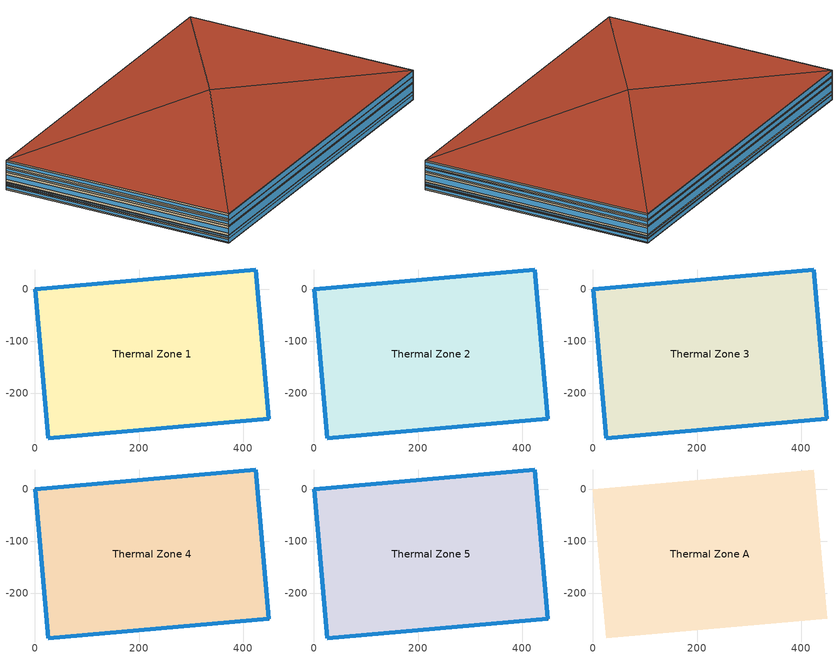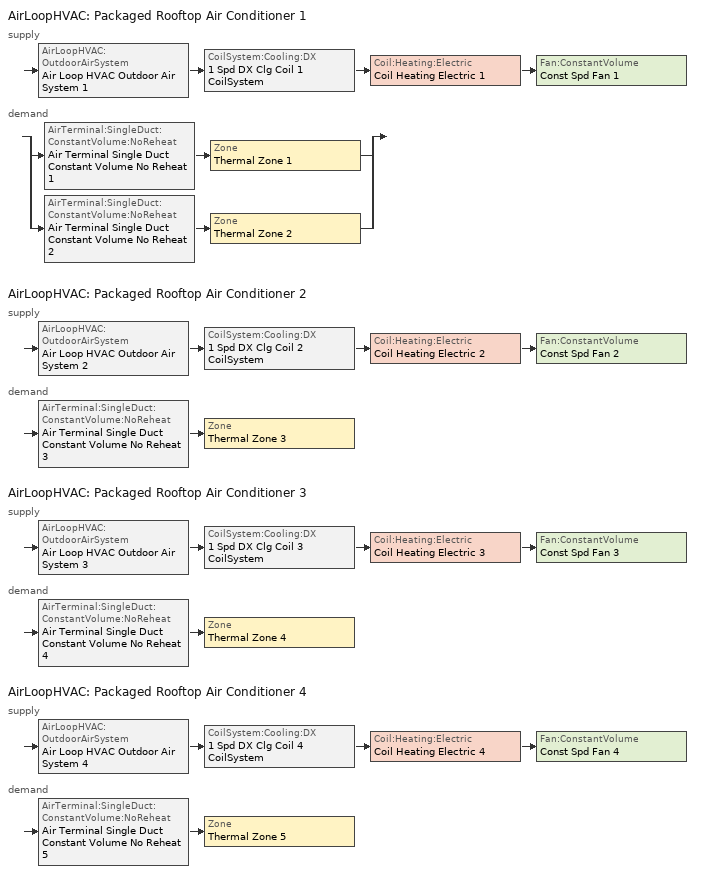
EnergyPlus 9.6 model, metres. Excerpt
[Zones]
Thermal Zone 1
 floor ground (ExtSlabCarpet): 0,0 424.86,37.17 449.9,-249.03 25.04,-286.2 z0
 wall outside (Ext Wall): 449.9,-249.03 424.86,37.17 0,0 25.04,-286.2 449.9,-249.03 z0:6.4
 window (Ext Window): 449.9,-249.02 424.86,37.16 z1.41:4.99; 0,-0.01 25.04,-286.19 z1.73:4.67; 424.85,37.17 0.01,0 z0.86:5.54; 25.05,-286.2 449.89,-249.03 z0.7:5.7
Thermal Zone 2
 floor to Thermal Zone 1 (Interior Floor): 0,0 424.86,37.17 449.9,-249.03 25.04,-286.2 z6.4
 wall outside (Ext Wall): 449.9,-249.03 424.86,37.17 0,0 25.04,-286.2 449.9,-249.03 z6.4:9.75
 window (Ext Window): 449.9,-249.02 424.86,37.16 z7.14:9.01; 0,-0.01 25.04,-286.19 z7.3:8.85; 424.85,37.17 0.01,0 z6.85:9.3; 25.05,-286.2 449.89,-249.03 z6.77:9.38
Thermal Zone 3
 floor to Thermal Zone 2 (Interior Floor): 0,0 424.86,37.17 449.9,-249.03 25.04,-286.2 z9.75
 wall outside (Ext Wall): 449.9,-249.03 424.86,37.17 0,0 25.04,-286.2 449.9,-249.03 z9.75:21.76
 window (Ext Window): 449.9,-249.02 424.86,37.16 z12.39:19.12; 0,-0.01 25.04,-286.19 z12.99:18.52; 424.85,37.17 0.01,0 z11.37:20.14; 25.05,-286.2 449.89,-249.03 z11.07:20.44
Thermal Zone 4
 floor to Thermal Zone 3 (Interior Floor): 0,0 424.86,37.17 449.9,-249.03 25.04,-286.2 z21.76
 wall outside (Ext Wall): 449.9,-249.03 424.86,37.17 0,0 25.04,-286.2 449.9,-249.03 z21.76:28.89
 window (Ext Window): 449.9,-249.02 424.86,37.16 z23.33:27.32; 0,-0.01 25.04,-286.19 z23.69:26.96; 424.85,37.17 0.01,0 z22.72:27.93; 25.05,-286.2 449.89,-249.03 z22.54:28.11
Thermal Zone 5
 floor to Thermal Zone 4 (Interior Floor): 0,0 424.86,37.17 449.9,-249.03 25.04,-286.2 z28.89
 wall outside (Ext Wall): 449.9,-249.03 424.86,37.17 0,0 25.04,-286.2 449.9,-249.03 z28.89:36.93
 window (Ext Window): 449.9,-249.02 424.86,37.16 z30.66:35.16; 0,-0.01 25.04,-286.19 z31.06:34.76; 424.85,37.17 0.01,0 z29.98:35.84; 25.05,-286.2 449.89,-249.03 z29.77:36.05
Thermal Zone A
 floor to Thermal Zone 5 (Interior Floor): 0,0 424.86,37.17 449.9,-249.03 25.04,-286.2 z36.93
 roof outside (Ext Roof): 449.9,-249.03,36.93 424.86,37.17,36.93 224.95,-124.52,68.74; 0,0,36.93 25.04,-286.2,36.93 224.95,-124.52,68.74; 424.86,37.17,36.93 0,0,36.93 224.95,-124.52,68.74; 25.04,-286.2,36.93 449.9,-249.03,36.93 224.95,-124.52,68.74
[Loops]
AirLoopHVAC 'Packaged Rooftop Air Conditioner 1'
 supply: AirLoopHVAC:OutdoorAirSystem 'Air Loop HVAC Outdoor Air System 1' > CoilSystem:Cooling:DX '1 Spd DX Clg Coil 1 CoilSystem' > Coil:Heating:Electric 'Coil Heating Electric 1' > Fan:ConstantVolume 'Const Spd Fan 1'
 demand: split
  | AirTerminal:SingleDuct:ConstantVolume:NoReheat 'Air Terminal Single Duct Constant Volume No Reheat 1' > Zone 'Thermal Zone 1'
  | AirTerminal:SingleDuct:ConstantVolume:NoReheat 'Air Terminal Single Duct Constant Volume No Reheat 2' > Zone 'Thermal Zone 2'
AirLoopHVAC 'Packaged Rooftop Air Conditioner 2'
 supply: AirLoopHVAC:OutdoorAirSystem 'Air Loop HVAC Outdoor Air System 2' > CoilSystem:Cooling:DX '1 Spd DX Clg Coil 2 CoilSystem' > Coil:Heating:Electric 'Coil Heating Electric 2' > Fan:ConstantVolume 'Const Spd Fan 2'
 demand: AirTerminal:SingleDuct:ConstantVolume:NoReheat 'Air Terminal Single Duct Constant Volume No Reheat 3' > Zone 'Thermal Zone 3'
AirLoopHVAC 'Packaged Rooftop Air Conditioner 3'
 supply: AirLoopHVAC:OutdoorAirSystem 'Air Loop HVAC Outdoor Air System 3' > CoilSystem:Cooling:DX '1 Spd DX Clg Coil 3 CoilSystem' > Coil:Heating:Electric 'Coil Heating Electric 3' > Fan:ConstantVolume 'Const Spd Fan 3'
 demand: AirTerminal:SingleDuct:ConstantVolume:NoReheat 'Air Terminal Single Duct Constant Volume No Reheat 4' > Zone 'Thermal Zone 4'
AirLoopHVAC 'Packaged Rooftop Air Conditioner 4'
 supply: AirLoopHVAC:OutdoorAirSystem 'Air Loop HVAC Outdoor Air System 4' > CoilSystem:Cooling:DX '1 Spd DX Clg Coil 4 CoilSystem' > Coil:Heating:Electric 'Coil Heating Electric 4' > Fan:ConstantVolume 'Const Spd Fan 4'
 demand: AirTerminal:SingleDuct:ConstantVolume:NoReheat 'Air Terminal Single Duct Constant Volume No Reheat 5' > Zone 'Thermal Zone 5'
[Building]
Building 1: North Axis {deg}=-0
[Site:Location]
Washington Dc Dulles IntL Ar: Latitude {deg}=38.98; Longitude {deg}=-77.47; Time Zone {hr}=-5; Elevation {m}=82
[SizingPeriod:DesignDay] Day of Month=21; Dry-Bulb Temperature Range Modifier Type=DefaultMultipliers; Barometric Pressure {Pa}=86790; Rain Indicator=No; Snow Indicator=No; Daylight Saving Time Indicator=No; Begin Environment Reset Mode=FullResetAtBeginEnvironment
Name | Month | Day Type | Maximum Dry-Bulb Temperature {C} | Daily Dry-Bulb Temperature Range {deltaC} | Humidity Condition Type | Wetbulb or DewPoint at Maximum Dry-Bulb {C} | Wind Speed {m/s} | Wind Direction {deg} | Solar Model Indicator | ASHRAE Clear Sky Optical Depth for Beam Irradiance (taub) | ASHRAE Clear Sky Optical Depth for Diffuse Irradiance (taud) | Enthalpy at Maximum Dry-Bulb {J/kg} | Sky Clearness
SALT-LAKE-CITY-IAP Ann Clg .4% Condns DB=>MWB | 7 | SummerDesignDay | 36.5 | 14.4 | Wetbulb | 17.1 | 5 | 340 | ASHRAETau | 0.339 | 2.366
SALT-LAKE-CITY-IAP Ann Clg .4% Condns DP=>MDB | 7 | SummerDesignDay | 22.5 | 14.4 | Dewpoint | 15.6 | 5 | 340 | ASHRAETau | 0.339 | 2.366
SALT-LAKE-CITY-IAP Ann Clg .4% Condns Enth=>MDB | 7 | SummerDesignDay | 30.8 | 14.4 | Enthalpy |  | 5 | 340 | ASHRAETau | 0.339 | 2.366 | 59300
SALT-LAKE-CITY-IAP Ann Clg .4% Condns WB=>MDB | 7 | SummerDesignDay | 31.2 | 14.4 | Wetbulb | 19 | 5 | 340 | ASHRAETau | 0.339 | 2.366
SALT-LAKE-CITY-IAP Ann Htg 99.6% Condns DB | 1 | WinterDesignDay | -12.4 | 0 | Wetbulb | -12.4 | 2.6 | 140 | ASHRAEClearSky |  |  |  | 0
SALT-LAKE-CITY-IAP Ann Htg Wind 99.6% Condns WS=>MCDB | 1 | WinterDesignDay | 6.8 | 0 | Wetbulb | 6.8 | 12.4 | 140 | ASHRAEClearSky |  |  |  | 0
SALT-LAKE-CITY-IAP Ann Hum_n 99.6% Condns DP=>MCDB | 1 | WinterDesignDay | -10.7 | 0 | Dewpoint | -16.2 | 2.6 | 140 | ASHRAEClearSky |  |  |  | 0
[Material] Thermal Absorptance=0.9
Name | Roughness | Thickness m | Conductivity W/m-K | Density kg/m3 | Specific Heat J/kg-K | Solar Absorptance | Visible Absorptance
wall concrete | MediumRough | 0.398 | 0.5 | 2243 | 837 | 0.65 | 0.65
roof concrete | MediumRough | 0.401 | 0.5 | 2243 | 837 | 0.65 | 0.65
Wall Insulation [37] | MediumRough | 0.0681 | 0.0432 | 91 | 837 | 0.5 | 0.5
Roof Insulation [25] | MediumRough | 0.263 | 0.049 | 265 | 836.8 | 0.7 | 0.7
F16 Acoustic tile | MediumSmooth | 0.0191 | 0.06 | 368 | 590 | 0.3 | 0.3
M11 100mm lightweight concrete | MediumRough | 0.1016 | 0.53 | 1280 | 840 | 0.5 | 0.5
MAT-CC05 4 HW CONCRETE | Rough | 0.1016 | 1.311 | 2240 | 836.8 | 0.85 | 0.85
[Material:AirGap]
F05 Ceiling air space resistance: Thermal Resistance m2-K/W=0.18
[Material:NoMass]
CP02 CARPET PAD: Roughness=Smooth; Thermal Resistance m2-K/W=0.1; Thermal Absorptance=0.9; Solar Absorptance=0.8; Visible Absorptance=0.8
[WindowMaterial:SimpleGlazingSystem]
Window Material Simple Glazing System: U-Factor W/m2-K=1.51; Solar Heat Gain Coefficient=0.25
[Construction]
Ext Roof: roof concrete, Roof Insulation [25]
Ext Wall: wall concrete, Wall Insulation [37]
Ext Window: Window Material Simple Glazing System
ExtSlabCarpet: MAT-CC05 4 HW CONCRETE, CP02 CARPET PAD
Interior Floor: F16 Acoustic tile, F05 Ceiling air space resistance, M11 100mm lightweight concrete
[Zone]
Thermal Zone 1: 85, 0, 0, 0, , 1, , , , , , Yes
Thermal Zone 2: 85, 0, 0, 6.4, , 1, , , , , , Yes
Thermal Zone 3: 85, 0, 0, 9.75, , 1, , , , , , Yes
Thermal Zone 4: 85, 0, 0, 21.76, , 1, , , , , , Yes
Thermal Zone 5: 85, 0, 0, 28.89, , 1, , , , , , Yes
Thermal Zone A: 85, 0, 0, 36.93, , 1, , , , , , No
[Controller:MechanicalVentilation] Availability Schedule=Always On Discrete; Demand Controlled Ventilation=No; System Outdoor Air Method=ZoneSum
Name | Zone or ZoneList Name 1 | Design Specification Outdoor Air Object Name 1 | Zone or ZoneList Name 2 | Design Specification Outdoor Air Object Name 2
Controller Mechanical Ventilation 1 | Thermal Zone 1 | Ventilation 1 | Thermal Zone 2 | Ventilation 2
Controller Mechanical Ventilation 2 | Thermal Zone 3 | Ventilation 3
Controller Mechanical Ventilation 3 | Thermal Zone 4 | Ventilation 4
Controller Mechanical Ventilation 4 | Thermal Zone 5 | Ventilation 5
[AirLoopHVAC] Design Supply Air Flow Rate m3/s=AutoSize; Design Return Air Flow Fraction of Supply Air Flow=1
Packaged Rooftop Air Conditioner 1; Packaged Rooftop Air Conditioner 2; Packaged Rooftop Air Conditioner 3; Packaged Rooftop Air Conditioner 4
[Sizing:System] Type of Load to Size On=Sensible; Design Outdoor Air Flow Rate m3/s=Autosize; Central Heating Maximum System Air Flow Ratio=0.3; Preheat Design Temperature C=7; Preheat Design Humidity Ratio kgWater/kgDryAir=0.008; Precool Design Temperature C=12.8; Precool Design Humidity Ratio kgWater/kgDryAir=0.008; Type of Zone Sum to Use=NonCoincident; 100% Outdoor Air in Cooling=Yes; 100% Outdoor Air in Heating=Yes; Central Cooling Design Supply Air Humidity Ratio kgWater/kgDryAir=0.0085; Central Heating Design Supply Air Humidity Ratio kgWater/kgDryAir=0.008; Cooling Supply Air Flow Rate Method=DesignDay; Cooling Supply Air Flow Rate m3/s=0; Cooling Supply Air Flow Rate Per Floor Area m3/s-m2=0.00996765; Cooling Fraction of Autosized Cooling Supply Air Flow Rate=1; Cooling Supply Air Flow Rate Per Unit Cooling Capacity m3/s-W=3.94755e-05; Heating Supply Air Flow Rate Method=DesignDay; Heating Supply Air Flow Rate m3/s=0; Heating Supply Air Flow Rate Per Floor Area m3/s-m2=0.00996765; Heating Fraction of Autosized Heating Supply Air Flow Rate=1; Heating Fraction of Autosized Cooling Supply Air Flow Rate=1; Heating Supply Air Flow Rate Per Unit Heating Capacity m3/s-W=3.15882e-05; System Outdoor Air Method=ZoneSum; Zone Maximum Outdoor Air Fraction dimensionless=1; Cooling Design Capacity Method=CoolingDesignCapacity; Cooling Design Capacity W=Autosize; Cooling Design Capacity Per Floor Area W/m2=234.7; Fraction of Autosized Cooling Design Capacity=1; Heating Design Capacity Method=HeatingDesignCapacity; Heating Design Capacity W=Autosize; Heating Design Capacity Per Floor Area W/m2=157; Fraction of Autosized Heating Design Capacity=1; Central Cooling Capacity Control Method=OnOff; Occupant Diversity=Autosize
Name | Central Cooling Design Supply Air Temperature C | Central Heating Design Supply Air Temperature C
Packaged Rooftop Air Conditioner 1 | 14.3 | 40.7
Packaged Rooftop Air Conditioner 2 | 18.6 | 49
Packaged Rooftop Air Conditioner 3 | 18.7 | 44.7
Packaged Rooftop Air Conditioner 4 | 16.4 | 43.1
[AvailabilityManager:Scheduled] Schedule=Always On Discrete
Packaged Rooftop Air Conditioner 1 Availability Manager; Air Loop HVAC Outdoor Air System 1 Availability Manager; Packaged Rooftop Air Conditioner 2 Availability Manager; Air Loop HVAC Outdoor Air System 2 Availability Manager; Packaged Rooftop Air Conditioner 3 Availability Manager; Air Loop HVAC Outdoor Air System 3 Availability Manager; Packaged Rooftop Air Conditioner 4 Availability Manager; Air Loop HVAC Outdoor Air System 4 Availability Manager
[Controller:OutdoorAir] Minimum Outdoor Air Flow Rate m3/s=0; Maximum Outdoor Air Flow Rate m3/s=Autosize; Economizer Control Action Type=ModulateFlow; Economizer Maximum Limit Dry-Bulb Temperature C=28; Economizer Maximum Limit Enthalpy J/kg=64000; Economizer Minimum Limit Dry-Bulb Temperature C=-100; Lockout Type=NoLockout; Minimum Limit Type=FixedMinimum; High Humidity Control=No; Control High Indoor Humidity Based on Outdoor Humidity Ratio=Yes; Heat Recovery Bypass Control Type=BypassWhenWithinEconomizerLimits
Name | Economizer Control Type | Mechanical Ventilation Controller
Controller Outdoor Air 1 | DifferentialDryBulb | Controller Mechanical Ventilation 1
Controller Outdoor Air 2 | NoEconomizer | Controller Mechanical Ventilation 2
Controller Outdoor Air 3 | DifferentialEnthalpy | Controller Mechanical Ventilation 3
Controller Outdoor Air 4 | DifferentialEnthalpy | Controller Mechanical Ventilation 4
[SetpointManager:MixedAir] Control Variable=Temperature
Name | Setpoint Node or NodeList
Node Air Deck Mixed 1 OS Default SPM | Node Air Deck Mixed 1
Node Air Deck Cooling 1 OS Default SPM | Node Air Deck Cooling 1
Node Air Deck Heating 1 OS Default SPM | Node Air Deck Heating 1
Node Air Deck Mixed 2 OS Default SPM | Node Air Deck Mixed 2
Node Air Deck Cooling 2 OS Default SPM | Node Air Deck Cooling 2
Node Air Deck Heating 2 OS Default SPM | Node Air Deck Heating 2
Node Air Deck Mixed 3 OS Default SPM | Node Air Deck Mixed 3
Node Air Deck Cooling 3 OS Default SPM | Node Air Deck Cooling 3
Node Air Deck Heating 3 OS Default SPM | Node Air Deck Heating 3
Node Air Deck Mixed 4 OS Default SPM | Node Air Deck Mixed 4
Node Air Deck Cooling 4 OS Default SPM | Node Air Deck Cooling 4
Node Air Deck Heating 4 OS Default SPM | Node Air Deck Heating 4
[CoilSystem:Cooling:DX] Availability Schedule=Always On Discrete hvac_library
Name | Cooling Coil
1 Spd DX Clg Coil 1 CoilSystem | 1 Spd DX Clg Coil 1
1 Spd DX Clg Coil 2 CoilSystem | 1 Spd DX Clg Coil 2
1 Spd DX Clg Coil 3 CoilSystem | 1 Spd DX Clg Coil 3
1 Spd DX Clg Coil 4 CoilSystem | 1 Spd DX Clg Coil 4
[Coil:Cooling:DX:SingleSpeed] Availability Schedule=Always On Discrete hvac_library; Gross Rated Sensible Heat Ratio=Autosize; Rated Air Flow Rate m3/s=Autosize; Rated Evaporator Fan Power Per Volume Flow Rate W/(m3/s)=773.3; Total Cooling Capacity Function of Temperature Curve=OS:Curve:Biquadratic 1; Total Cooling Capacity Function of Flow Fraction Curve=OS:Curve:Quadratic 1; Energy Input Ratio Function of Temperature Curve=OS:Curve:Biquadratic 2; Energy Input Ratio Function of Flow Fraction Curve=OS:Curve:Quadratic 2; Part Load Fraction Correlation Curve=OS:Curve:Quadratic 3; Minimum Outdoor Dry-Bulb Temperature for Compressor Operation C=-25; Condenser Type=AirCooled; Evaporative Condenser Effectiveness=0; Evaporative Condenser Air Flow Rate m3/s=Autosize; Evaporative Condenser Pump Rated Power Consumption W=Autosize; Crankcase Heater Capacity W=0; Maximum Outdoor Dry-Bulb Temperature for Crankcase Heater Operation C=0; Basin Heater Capacity W/K=0; Basin Heater Setpoint Temperature C=10
Name | Gross Rated Total Cooling Capacity W | Gross Rated Cooling COP W/W
1 Spd DX Clg Coil 1 | 41378 | 3.8
1 Spd DX Clg Coil 2 | Autosize | 3.96
1 Spd DX Clg Coil 3 | Autosize | 5.47
1 Spd DX Clg Coil 4 | 32141 | 4.89
[Coil:Heating:Electric] Availability Schedule=Always On Discrete hvac_library
Name | Efficiency | Nominal Capacity W
Coil Heating Electric 1 | 0.75 | Autosize
Coil Heating Electric 2 | 0.87 | 36963
Coil Heating Electric 3 | 0.78 | Autosize
Coil Heating Electric 4 | 0.68 | Autosize
[Fan:ConstantVolume] Availability Schedule=Always On Discrete; Motor Efficiency=0.9; Motor In Airstream Fraction=1
Name | Fan Total Efficiency | Pressure Rise Pa | Maximum Flow Rate m3/s
Const Spd Fan 1 | 0.78 | 1770 | Autosize
Const Spd Fan 2 | 0.64 | 1536 | 130.08
Const Spd Fan 3 | 0.88 | 1140 | Autosize
Const Spd Fan 4 | 0.61 | 1160 | 5.26
[SetpointManager:Scheduled] Control Variable=Temperature
Name | Schedule | Setpoint Node or NodeList
Setpoint Manager Scheduled Air Duck 1 | Deck_Temperature 1 | Node Air Deck Supply 1
Setpoint Manager Scheduled Air Duck 2 | Deck_Temperature 2 | Node Air Deck Supply 2
Setpoint Manager Scheduled Air Duck 3 | Deck_Temperature 3 | Node Air Deck Supply 3
Setpoint Manager Scheduled Air Duck 4 | Deck_Temperature 4 | Node Air Deck Supply 4
[ZoneControl:Thermostat] Temperature Difference Between Cutout And Setpoint deltaC=0
Name | Zone or ZoneList | Control Type Schedule | Control 1
Thermal Zone 1 Thermostat | Thermal Zone 1 | Thermal Zone 1 Thermostat Schedule | Thermostat Setpoint Dual Setpoint 1
Thermal Zone 2 Thermostat | Thermal Zone 2 | Thermal Zone 2 Thermostat Schedule | Thermostat Setpoint Dual Setpoint 2
Thermal Zone 3 Thermostat | Thermal Zone 3 | Thermal Zone 3 Thermostat Schedule | Thermostat Setpoint Dual Setpoint 3
Thermal Zone 4 Thermostat | Thermal Zone 4 | Thermal Zone 4 Thermostat Schedule | Thermostat Setpoint Dual Setpoint 4
Thermal Zone 5 Thermostat | Thermal Zone 5 | Thermal Zone 5 Thermostat Schedule | Thermostat Setpoint Dual Setpoint 5
[ThermostatSetpoint:DualSetpoint]
Name | Heating Setpoint Temperature Schedule | Cooling Setpoint Temperature Schedule
Thermostat Setpoint Dual Setpoint 1 | HtgSetp 1 | ClgSetp 1
Thermostat Setpoint Dual Setpoint 2 | HtgSetp 2 | ClgSetp 2
Thermostat Setpoint Dual Setpoint 3 | HtgSetp 3 | ClgSetp 3
Thermostat Setpoint Dual Setpoint 4 | HtgSetp 4 | ClgSetp 4
Thermostat Setpoint Dual Setpoint 5 | HtgSetp 5 | ClgSetp 5
[AirTerminal:SingleDuct:ConstantVolume:NoReheat] Availability Schedule=Always On Discrete; Maximum Air Flow Rate m3/s=AutoSize
Air Terminal Single Duct Constant Volume No Reheat 1; Air Terminal Single Duct Constant Volume No Reheat 2; Air Terminal Single Duct Constant Volume No Reheat 3; Air Terminal Single Duct Constant Volume No Reheat 4; Air Terminal Single Duct Constant Volume No Reheat 5
[Zone equipment]
Thermal Zone 1: Air Terminal Single Duct Constant Volume No Reheat 1
Thermal Zone 2: Air Terminal Single Duct Constant Volume No Reheat 2
Thermal Zone 3: Air Terminal Single Duct Constant Volume No Reheat 3
Thermal Zone 4: Air Terminal Single Duct Constant Volume No Reheat 4
Thermal Zone 5: Air Terminal Single Duct Constant Volume No Reheat 5
[Sizing:Zone] Zone Cooling Design Supply Air Temperature Input Method=SupplyAirTemperature; Zone Cooling Design Supply Air Temperature Difference deltaC=11.11; Zone Heating Design Supply Air Temperature Input Method=SupplyAirTemperature; Zone Heating Design Supply Air Temperature Difference deltaC=11.11; Zone Cooling Design Supply Air Humidity Ratio kgWater/kgDryAir=0.0085; Zone Heating Design Supply Air Humidity Ratio kgWater/kgDryAir=0.008; Cooling Design Air Flow Method=DesignDay; Cooling Design Air Flow Rate m3/s=0; Cooling Minimum Air Flow per Zone Floor Area m3/s-m2=0.000762; Cooling Minimum Air Flow m3/s=0; Cooling Minimum Air Flow Fraction=0; Heating Design Air Flow Method=DesignDay; Heating Design Air Flow Rate m3/s=0; Heating Maximum Air Flow per Zone Floor Area m3/s-m2=0.002032; Heating Maximum Air Flow m3/s=0.141576; Heating Maximum Air Flow Fraction=0.3; Account for Dedicated Outdoor Air System=No
Name | Zone Cooling Design Supply Air Temperature C | Zone Heating Design Supply Air Temperature C | Design Specification Outdoor Air Object
Thermal Zone 1 | 14.3 | 40.7 | Ventilation 1
Thermal Zone 2 | 14.3 | 40.7 | Ventilation 2
Thermal Zone 3 | 18.6 | 49 | Ventilation 3
Thermal Zone 4 | 18.7 | 44.7 | Ventilation 4
Thermal Zone 5 | 16.4 | 43.1 | Ventilation 5
[DesignSpecification:OutdoorAir] Outdoor Air Method=Sum; Outdoor Air Flow per Person m3/s-person=0; Outdoor Air Flow per Zone Floor Area m3/s-m2=0; Outdoor Air Flow per Zone m3/s=0
Name | Outdoor Air Flow Air Changes per Hour 1/hr
Ventilation 1; Ventilation 2 | 3.69
Ventilation 3 | 1.18
Ventilation 4 | 1.35
Ventilation 5 | 2.71
[Schedule:Day:Interval]
HtgSetp Summer Design Day 1; HtgSetp Summer Design Day 2; HtgSetp Summer Design Day 3; HtgSetp Summer Design Day 4; HtgSetp Summer Design Day 5: No, 24:00, 15.6
HtgSetp Winter Design Day 1; HtgSetp Winter Design Day 2; HtgSetp Winter Design Day 3; HtgSetp Winter Design Day 4; HtgSetp Winter Design Day 5: No, 24:00, 21
ClgSetp Summer Design Day 1; ClgSetp Summer Design Day 2; ClgSetp Summer Design Day 3; ClgSetp Summer Design Day 4; ClgSetp Summer Design Day 5: No, 06:00, 26.7, 22:00, 24, 24:00, 26.7
ClgSetp Winter Design Day 1; ClgSetp Winter Design Day 2; ClgSetp Winter Design Day 3; ClgSetp Winter Design Day 4; ClgSetp Winter Design Day 5: No, 24:00, 26.7
ClgSetp Default Schedule 1; ClgSetp Default Schedule 2: Temperature 37, No, 01:00, 28.3, 02:00, 28.3, 03:00, 28.3, 04:00, 28.3, 05:00, 28.3, 06:00, 28.3, 07:00, 28.3, 08:00, 28.3, 09:00, 26.2, 10:00, 26.2, 11:00, 26.2, 12:00, 26.2, 13:00, 26.2, 14:00, 26.2, 15:00, 26.2, 16:00, 26.2, 17:00, 26.2, 18:00, 26.2, 19:00, 28.3, 20:00, 28.3, 21:00, 28.3, 22:00, 28.3, 23:00, 28.3, 24:00, 28.3
HtgSetp Default Schedule 1; HtgSetp Default Schedule 2: Temperature 36, No, 01:00, 22.1, 02:00, 22.1, 03:00, 22.1, 04:00, 22.1, 05:00, 22.1, 06:00, 22.1, 07:00, 22.1, 08:00, 22.1, 09:00, 20.3, 10:00, 20.3, 11:00, 20.3, 12:00, 20.3, 13:00, 20.3, 14:00, 20.3, 15:00, 20.3, 16:00, 20.3, 17:00, 20.3, 18:00, 20.3, 19:00, 22.1, 20:00, 22.1, 21:00, 22.1, 22:00, 22.1, 23:00, 22.1, 24:00, 22.1
ClgSetp Default Schedule 3; ClgSetp Default Schedule 4: Temperature 37, No, 01:00, 28.4, 02:00, 28.4, 03:00, 28.4, 04:00, 28.4, 05:00, 28.4, 06:00, 28.4, 07:00, 28.4, 08:00, 28.4, 09:00, 24.2, 10:00, 24.2, 11:00, 24.2, 12:00, 24.2, 13:00, 24.2, 14:00, 24.2, 15:00, 28.4, 16:00, 28.4, 17:00, 28.4, 18:00, 28.4, 19:00, 28.4, 20:00, 28.4, 21:00, 28.4, 22:00, 28.4, 23:00, 28.4, 24:00, 28.4
HtgSetp Default Schedule 3; HtgSetp Default Schedule 4: Temperature 36, No, 01:00, 23.1, 02:00, 23.1, 03:00, 23.1, 04:00, 23.1, 05:00, 23.1, 06:00, 23.1, 07:00, 23.1, 08:00, 23.1, 09:00, 21.9, 10:00, 21.9, 11:00, 21.9, 12:00, 21.9, 13:00, 21.9, 14:00, 21.9, 15:00, 23.1, 16:00, 23.1, 17:00, 23.1, 18:00, 23.1, 19:00, 23.1, 20:00, 23.1, 21:00, 23.1, 22:00, 23.1, 23:00, 23.1, 24:00, 23.1
ClgSetp Default Schedule 5: Temperature 37, No, 01:00, 28.7, 02:00, 28.7, 03:00, 28.7, 04:00, 28.7, 05:00, 28.7, 06:00, 28.7, 07:00, 25.7, 08:00, 25.7, 09:00, 25.7, 10:00, 25.7, 11:00, 25.7, 12:00, 25.7, 13:00, 25.7, 14:00, 25.7, 15:00, 25.7, 16:00, 25.7, 17:00, 25.7, 18:00, 25.7, 19:00, 25.7, 20:00, 25.7, 21:00, 28.7, 22:00, 28.7, 23:00, 28.7, 24:00, 28.7
HtgSetp Default Schedule 5: Temperature 36, No, 01:00, 22.2, 02:00, 22.2, 03:00, 22.2, 04:00, 22.2, 05:00, 22.2, 06:00, 22.2, 07:00, 19, 08:00, 19, 09:00, 19, 10:00, 19, 11:00, 19, 12:00, 19, 13:00, 19, 14:00, 19, 15:00, 19, 16:00, 19, 17:00, 19, 18:00, 19, 19:00, 19, 20:00, 19, 21:00, 22.2, 22:00, 22.2, 23:00, 22.2, 24:00, 22.2
Deck_Temperature_Default 1; Deck_Temperature_Summer_Design_Day 1; Deck_Temperature_Winter_Design_Day 1: No, 24:00, 14.3
Deck_Temperature_Default 2; Deck_Temperature_Summer_Design_Day 2; Deck_Temperature_Winter_Design_Day 2: No, 24:00, 18.6
Deck_Temperature_Default 3; Deck_Temperature_Summer_Design_Day 3; Deck_Temperature_Winter_Design_Day 3: No, 24:00, 18.7
Deck_Temperature_Default 4; Deck_Temperature_Summer_Design_Day 4; Deck_Temperature_Winter_Design_Day 4: No, 24:00, 16.4
[Schedule:Week:Daily]
HtgSetp 1 Week Rule - Jan1-Dec31: HtgSetp Default Schedule 1, HtgSetp Default Schedule 1, HtgSetp Default Schedule 1, HtgSetp Default Schedule 1, HtgSetp Default Schedule 1, HtgSetp Default Schedule 1, HtgSetp Default Schedule 1, HtgSetp Default Schedule 1, HtgSetp Summer Design Day 1, HtgSetp Winter Design Day 1, HtgSetp Default Schedule 1, HtgSetp Default Schedule 1
ClgSetp 1 Week Rule - Jan1-Dec31: ClgSetp Default Schedule 1, ClgSetp Default Schedule 1, ClgSetp Default Schedule 1, ClgSetp Default Schedule 1, ClgSetp Default Schedule 1, ClgSetp Default Schedule 1, ClgSetp Default Schedule 1, ClgSetp Default Schedule 1, ClgSetp Summer Design Day 1, ClgSetp Winter Design Day 1, ClgSetp Default Schedule 1, ClgSetp Default Schedule 1
HtgSetp 2 Week Rule - Jan1-Dec31: HtgSetp Default Schedule 2, HtgSetp Default Schedule 2, HtgSetp Default Schedule 2, HtgSetp Default Schedule 2, HtgSetp Default Schedule 2, HtgSetp Default Schedule 2, HtgSetp Default Schedule 2, HtgSetp Default Schedule 2, HtgSetp Summer Design Day 2, HtgSetp Winter Design Day 2, HtgSetp Default Schedule 2, HtgSetp Default Schedule 2
ClgSetp 2 Week Rule - Jan1-Dec31: ClgSetp Default Schedule 2, ClgSetp Default Schedule 2, ClgSetp Default Schedule 2, ClgSetp Default Schedule 2, ClgSetp Default Schedule 2, ClgSetp Default Schedule 2, ClgSetp Default Schedule 2, ClgSetp Default Schedule 2, ClgSetp Summer Design Day 2, ClgSetp Winter Design Day 2, ClgSetp Default Schedule 2, ClgSetp Default Schedule 2
HtgSetp 3 Week Rule - Jan1-Dec31: HtgSetp Default Schedule 3, HtgSetp Default Schedule 3, HtgSetp Default Schedule 3, HtgSetp Default Schedule 3, HtgSetp Default Schedule 3, HtgSetp Default Schedule 3, HtgSetp Default Schedule 3, HtgSetp Default Schedule 3, HtgSetp Summer Design Day 3, HtgSetp Winter Design Day 3, HtgSetp Default Schedule 3, HtgSetp Default Schedule 3
ClgSetp 3 Week Rule - Jan1-Dec31: ClgSetp Default Schedule 3, ClgSetp Default Schedule 3, ClgSetp Default Schedule 3, ClgSetp Default Schedule 3, ClgSetp Default Schedule 3, ClgSetp Default Schedule 3, ClgSetp Default Schedule 3, ClgSetp Default Schedule 3, ClgSetp Summer Design Day 3, ClgSetp Winter Design Day 3, ClgSetp Default Schedule 3, ClgSetp Default Schedule 3
HtgSetp 4 Week Rule - Jan1-Dec31: HtgSetp Default Schedule 4, HtgSetp Default Schedule 4, HtgSetp Default Schedule 4, HtgSetp Default Schedule 4, HtgSetp Default Schedule 4, HtgSetp Default Schedule 4, HtgSetp Default Schedule 4, HtgSetp Default Schedule 4, HtgSetp Summer Design Day 4, HtgSetp Winter Design Day 4, HtgSetp Default Schedule 4, HtgSetp Default Schedule 4
ClgSetp 4 Week Rule - Jan1-Dec31: ClgSetp Default Schedule 4, ClgSetp Default Schedule 4, ClgSetp Default Schedule 4, ClgSetp Default Schedule 4, ClgSetp Default Schedule 4, ClgSetp Default Schedule 4, ClgSetp Default Schedule 4, ClgSetp Default Schedule 4, ClgSetp Summer Design Day 4, ClgSetp Winter Design Day 4, ClgSetp Default Schedule 4, ClgSetp Default Schedule 4
HtgSetp 5 Week Rule - Jan1-Dec31: HtgSetp Default Schedule 5, HtgSetp Default Schedule 5, HtgSetp Default Schedule 5, HtgSetp Default Schedule 5, HtgSetp Default Schedule 5, HtgSetp Default Schedule 5, HtgSetp Default Schedule 5, HtgSetp Default Schedule 5, HtgSetp Summer Design Day 5, HtgSetp Winter Design Day 5, HtgSetp Default Schedule 5, HtgSetp Default Schedule 5
ClgSetp 5 Week Rule - Jan1-Dec31: ClgSetp Default Schedule 5, ClgSetp Default Schedule 5, ClgSetp Default Schedule 5, ClgSetp Default Schedule 5, ClgSetp Default Schedule 5, ClgSetp Default Schedule 5, ClgSetp Default Schedule 5, ClgSetp Default Schedule 5, ClgSetp Summer Design Day 5, ClgSetp Winter Design Day 5, ClgSetp Default Schedule 5, ClgSetp Default Schedule 5
Deck_Temperature 1 Week Rule - Jan1-Dec31: Deck_Temperature_Default 1, Deck_Temperature_Default 1, Deck_Temperature_Default 1, Deck_Temperature_Default 1, Deck_Temperature_Default 1, Deck_Temperature_Default 1, Deck_Temperature_Default 1, Deck_Temperature_Default 1, Deck_Temperature_Summer_Design_Day 1, Deck_Temperature_Winter_Design_Day 1, Deck_Temperature_Default 1, Deck_Temperature_Default 1
Deck_Temperature 2 Week Rule - Jan1-Dec31: Deck_Temperature_Default 2, Deck_Temperature_Default 2, Deck_Temperature_Default 2, Deck_Temperature_Default 2, Deck_Temperature_Default 2, Deck_Temperature_Default 2, Deck_Temperature_Default 2, Deck_Temperature_Default 2, Deck_Temperature_Summer_Design_Day 2, Deck_Temperature_Winter_Design_Day 2, Deck_Temperature_Default 2, Deck_Temperature_Default 2
Deck_Temperature 3 Week Rule - Jan1-Dec31: Deck_Temperature_Default 3, Deck_Temperature_Default 3, Deck_Temperature_Default 3, Deck_Temperature_Default 3, Deck_Temperature_Default 3, Deck_Temperature_Default 3, Deck_Temperature_Default 3, Deck_Temperature_Default 3, Deck_Temperature_Summer_Design_Day 3, Deck_Temperature_Winter_Design_Day 3, Deck_Temperature_Default 3, Deck_Temperature_Default 3
Deck_Temperature 4 Week Rule - Jan1-Dec31: Deck_Temperature_Default 4, Deck_Temperature_Default 4, Deck_Temperature_Default 4, Deck_Temperature_Default 4, Deck_Temperature_Default 4, Deck_Temperature_Default 4, Deck_Temperature_Default 4, Deck_Temperature_Default 4, Deck_Temperature_Summer_Design_Day 4, Deck_Temperature_Winter_Design_Day 4, Deck_Temperature_Default 4, Deck_Temperature_Default 4
[Schedule:Year]
HtgSetp 1: HtgSetp 1 Week Rule - Jan1-Dec31, 1, 1, 12, 31
ClgSetp 1: ClgSetp 1 Week Rule - Jan1-Dec31, 1, 1, 12, 31
HtgSetp 2: HtgSetp 2 Week Rule - Jan1-Dec31, 1, 1, 12, 31
ClgSetp 2: ClgSetp 2 Week Rule - Jan1-Dec31, 1, 1, 12, 31
HtgSetp 3: HtgSetp 3 Week Rule - Jan1-Dec31, 1, 1, 12, 31
ClgSetp 3: ClgSetp 3 Week Rule - Jan1-Dec31, 1, 1, 12, 31
HtgSetp 4: HtgSetp 4 Week Rule - Jan1-Dec31, 1, 1, 12, 31
ClgSetp 4: ClgSetp 4 Week Rule - Jan1-Dec31, 1, 1, 12, 31
HtgSetp 5: HtgSetp 5 Week Rule - Jan1-Dec31, 1, 1, 12, 31
ClgSetp 5: ClgSetp 5 Week Rule - Jan1-Dec31, 1, 1, 12, 31
Deck_Temperature 1: Deck_Temperature 1 Week Rule - Jan1-Dec31, 1, 1, 12, 31
Deck_Temperature 2: Deck_Temperature 2 Week Rule - Jan1-Dec31, 1, 1, 12, 31
Deck_Temperature 3: Deck_Temperature 3 Week Rule - Jan1-Dec31, 1, 1, 12, 31
Deck_Temperature 4: Deck_Temperature 4 Week Rule - Jan1-Dec31, 1, 1, 12, 31
[Schedule:Compact]
Thermal Zone 1 Thermostat Schedule; Thermal Zone 2 Thermostat Schedule; Thermal Zone 3 Thermostat Schedule; Thermal Zone 4 Thermostat Schedule; Thermal Zone 5 Thermostat Schedule: Through: 12/31, For: AllDays, Until: 24:00, 4
[Curve:Biquadratic] Minimum Value of x=17; Maximum Value of x=22; Minimum Value of y=13; Maximum Value of y=46
Name | Coefficient1 Constant | Coefficient2 x | Coefficient3 x**2 | Coefficient4 y | Coefficient5 y**2 | Coefficient6 x*y
OS:Curve:Biquadratic 1 | 0.42415 | 0.04426 | -0.00042 | 0.00333 | -8e-05 | -0.00021
OS:Curve:Biquadratic 2 | 1.23649 | -0.02431 | 0.00057 | -0.01434 | 0.00063 | -0.00038
[Curve:Quadratic]
Name | Coefficient1 Constant | Coefficient2 x | Coefficient3 x**2 | Minimum Value of x | Maximum Value of x
OS:Curve:Quadratic 1 | 0.77136 | 0.34053 | -0.11088 | 0.75918 | 1.13877
OS:Curve:Quadratic 2 | 1.2055 | -0.32953 | 0.12308 | 0.75918 | 1.13877
OS:Curve:Quadratic 3 | 0.771 | 0.229 | 0 | 0 | 1
[Schedule:Constant]
Always On Discrete; Always On Discrete hvac_library: 1
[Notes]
wall material
